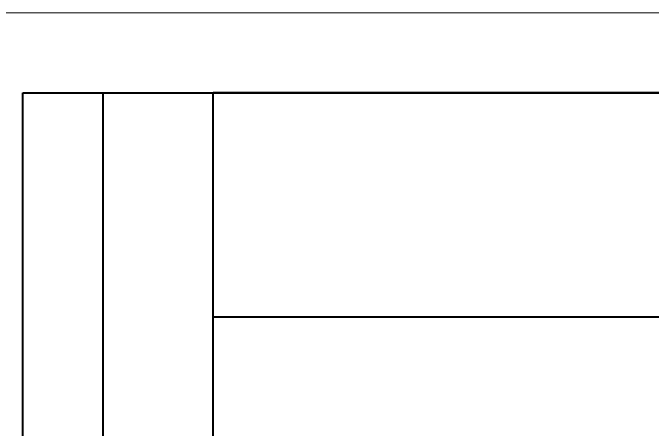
# Model space of a CAD drawing. Header units: millimetres. Extents: x 12064 to 35004, y -6103 to -2658.
# Drawn here: x 32794.69 to 32834.59, y -2875.58 to -2849.57 of the extents above; entities that cross this region are included whole.
import ezdxf

# ---------------------------------------------------------------- set-up
doc = ezdxf.new("R2010")
doc.units = ezdxf.units.MM
doc.layers.add('Layer_07', color=250, linetype='Continuous', lineweight=40)

msp = doc.modelspace()

# ---------------------------------------------------------------- linework, layer by layer
at = {"linetype": 'Continuous', "lineweight": 15}
msp.add_line((32999.106, -2849.567), (32789.106, -2849.567), dxfattribs=at)
at = {"layer": 'Layer_07', "linetype": 'Continuous'}
for p, q in [((32795.329, -2854.567), (32807.329, -2854.567)), ((32795.329, -2974.567), (32795.329, -2854.567)), ((32800.329, -2974.567), (32800.329, -2854.567)), ((32992.329, -2854.567), (32807.205, -2854.567)), ((32807.205, -3086.531), (32807.205, -2854.567)), ((32807.329, -2854.567), (32992.329, -2854.567)), ((32807.205, -2868.567), (32877.205, -2868.567))]:
    msp.add_line(p, q, dxfattribs=at)

doc.saveas('drawing.dxf')
